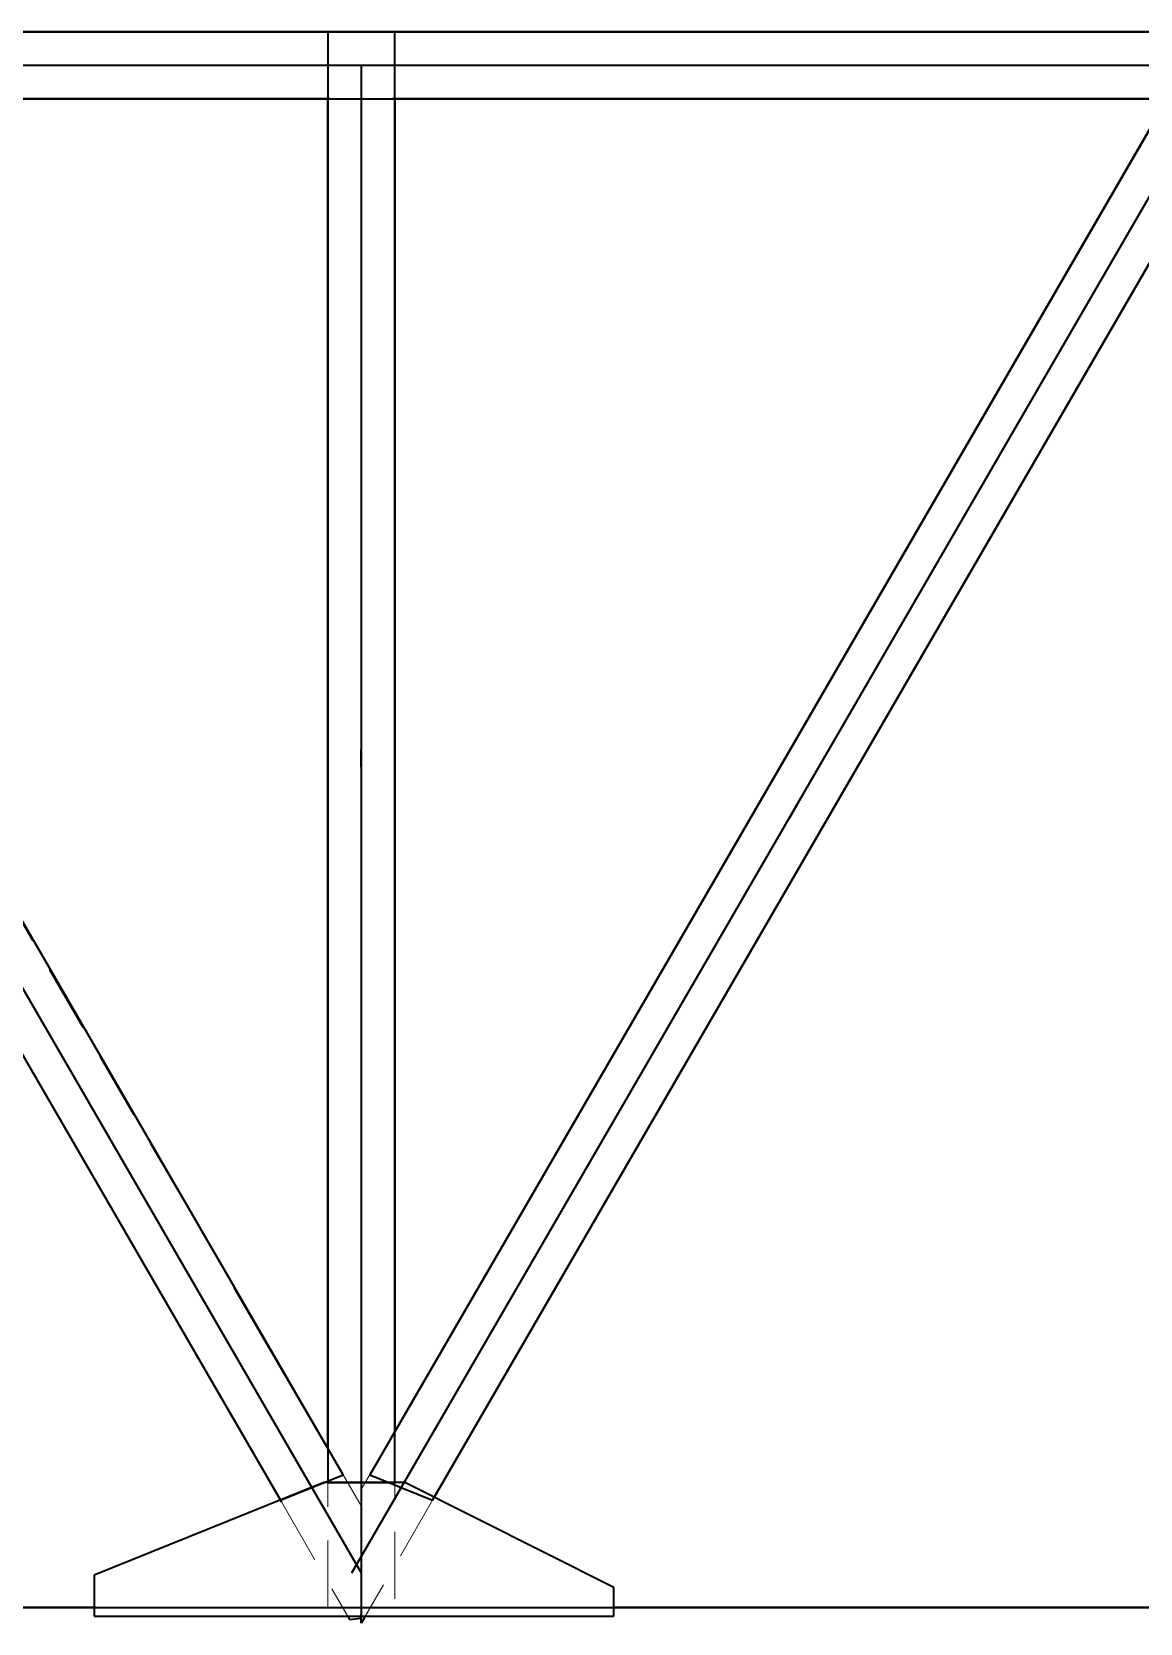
# Model space of a CAD drawing. Header units: millimetres. Extents: x -6703 to 7269, y -87291 to -79311.
# Drawn here: x -97 to 2385, y -83235 to -79671 of the extents above; entities that cross this region are included whole.
import ezdxf

# ---------------------------------------------------------------- set-up
doc = ezdxf.new("R2010")
doc.units = ezdxf.units.MM
doc.linetypes.add('HIDDEN_50', pattern=[225, 150, -75])
doc.layers.add('PLATE_HIDDEN', color=8, linetype='HIDDEN_50', lineweight=18)
doc.layers.add('PLATE_VISIBLE', color=7, linetype='Continuous', lineweight=35)

msp = doc.modelspace()

# ---------------------------------------------------------------- linework, layer by layer
at = {"layer": 'PLATE_HIDDEN'}
for p, q in [((356.8, -82485.3), (-1238.1, -79746.1)), ((4430.3, -79746.1), (-1238.1, -79746.1)), ((565.6, -79820.9), (565.6, -79746.1)), ((565.6, -79746.1), (640.6, -79746.1)), ((640.6, -81278.4), (640.6, -79746.1)), ((640.6, -79746.1), (715.6, -79746.1)), ((640.6, -81278.4), (640.6, -79746.1)), ((640.6, -79746.1), (640.6, -81278.4)), ((715.6, -79746.1), (715.6, -79820.9)), ((710.1, -79821.1), (570.3, -79821.1)), ((2495.4, -79884.9), (1623.7, -81389.2)), ((1624.3, -81388.1), (2495.4, -79884.9)), ((2495.4, -79884.9), (1624.3, -81388.1)), ((640.6, -83200), (640.6, -81318.3)), ((640.6, -83200), (640.6, -81318.3)), ((640.6, -81318.3), (640.6, -83200)), ((1598.6, -81432.4), (619.2, -83122.6)), ((640.6, -83085.7), (1599.3, -81431.3)), ((1599.3, -81431.3), (640.6, -83085.7)), ((640.6, -83122.6), (-268.7, -81553.5)), ((640.6, -83122.6), (-268.7, -81553.5)), ((-268.7, -81553.5), (640.6, -83122.6)), ((640.6, -82936.1), (708.2, -82819.5)), ((715.6, -82805.7), (715.6, -83200)), ((565.6, -83200), (565.6, -82845.6)), ((640.6, -82972.7), (567.7, -82847.6)), ((640.6, -83085.7), (640.6, -82936.1)), ((461.7, -82963.6), (611.9, -83222.8)), ((640.6, -83122.6), (640.6, -82972.7)), ((803.3, -82954.6), (648.1, -83222.4)), ((640.6, -83220.4), (640.6, -83085.7)), ((640.6, -83219.3), (640.6, -83122.6)), ((45.3, -83200), (1204.7, -83200)), ((1204.7, -83200), (45.3, -83200)), ((1204.7, -83200), (45.3, -83200)), ((640.6, -83200), (565.6, -83200)), ((640.6, -83214.7), (640.6, -83200)), ((715.6, -83200), (640.6, -83200))]:
    msp.add_line(p, q, dxfattribs=at)
at = {"layer": 'PLATE_VISIBLE'}
for p, q in [((-1163.1, -79671.1), (6329.9, -79671.1)), ((2422.9, -79671.1), (-1163.1, -79671.1)), ((715.6, -79671.1), (565.6, -79671.1)), ((565.6, -79671.1), (565.6, -82920.6)), ((715.6, -82920.6), (715.6, -79671.1)), ((-1238.1, -79746.1), (4754.9, -79746.1)), ((640.6, -79746.1), (640.6, -83219.5)), ((570.3, -79821.1), (-1163.1, -79821.1)), ((-1163.1, -79821.1), (2422.9, -79821.1)), ((565.6, -82845.6), (565.6, -79820.9)), ((2428.5, -79821.1), (710.1, -79821.1)), ((715.6, -79820.9), (715.6, -82805.7)), ((600, -82903), (-1163.1, -79860.4)), ((2422.9, -79860.4), (659.8, -82903)), ((708.2, -82819.5), (2425.3, -79856.2)), ((-1238.1, -79880.6), (640.6, -83122.6)), ((619.2, -83122.6), (2497.9, -79880.6)), ((-1165.5, -80155.4), (461.7, -82963.6)), ((-1163.1, -80159.6), (459.5, -82959.7)), ((800.3, -82959.7), (2422.9, -80159.6)), ((2430.3, -80146.8), (803.3, -82954.6)), ((640.6, -81318.3), (640.6, -81278.4)), ((640.6, -81318.3), (640.6, -81278.4)), ((640.6, -81278.4), (640.6, -81318.3)), ((1623.7, -81389.2), (1598.6, -81432.4)), ((1599.3, -81431.3), (1624.3, -81388.1)), ((1624.3, -81388.1), (1599.3, -81431.3)), ((567.7, -82847.6), (356.8, -82485.3)), ((459.5, -82959.7), (600, -82903)), ((659.8, -82903), (800.3, -82959.7)), ((556.4, -82920.6), (42.4, -83128.1)), ((738, -82920.6), (556.4, -82920.6)), ((565.6, -82920.6), (715.6, -82920.6)), ((1206.5, -83155.6), (738, -82920.6)), ((42.4, -83128.1), (42.4, -83219.5)), ((1206.5, -83219.5), (1206.5, -83155.6)), ((-1938.8, -83200), (3188.8, -83200)), ((-1164.2, -83200), (45.3, -83200)), ((45.3, -83200), (-1164.2, -83200)), ((45.3, -83200), (-1164.2, -83200)), ((42.4, -83219.5), (1206.5, -83219.5)), ((611.9, -83222.8), (614.4, -83227.1)), ((614.4, -83227.1), (640.6, -83223.9)), ((640.6, -83219.5), (640.6, -83214.7)), ((640.6, -83223.9), (640.6, -83219.3)), ((640.6, -83235.3), (640.6, -83220.4)), ((648.1, -83222.4), (640.6, -83235.3)), ((1204.7, -83200), (2424.2, -83200)), ((2424.2, -83200), (1204.7, -83200)), ((2424.2, -83200), (1204.7, -83200))]:
    msp.add_line(p, q, dxfattribs=at)

doc.saveas('drawing.dxf')
